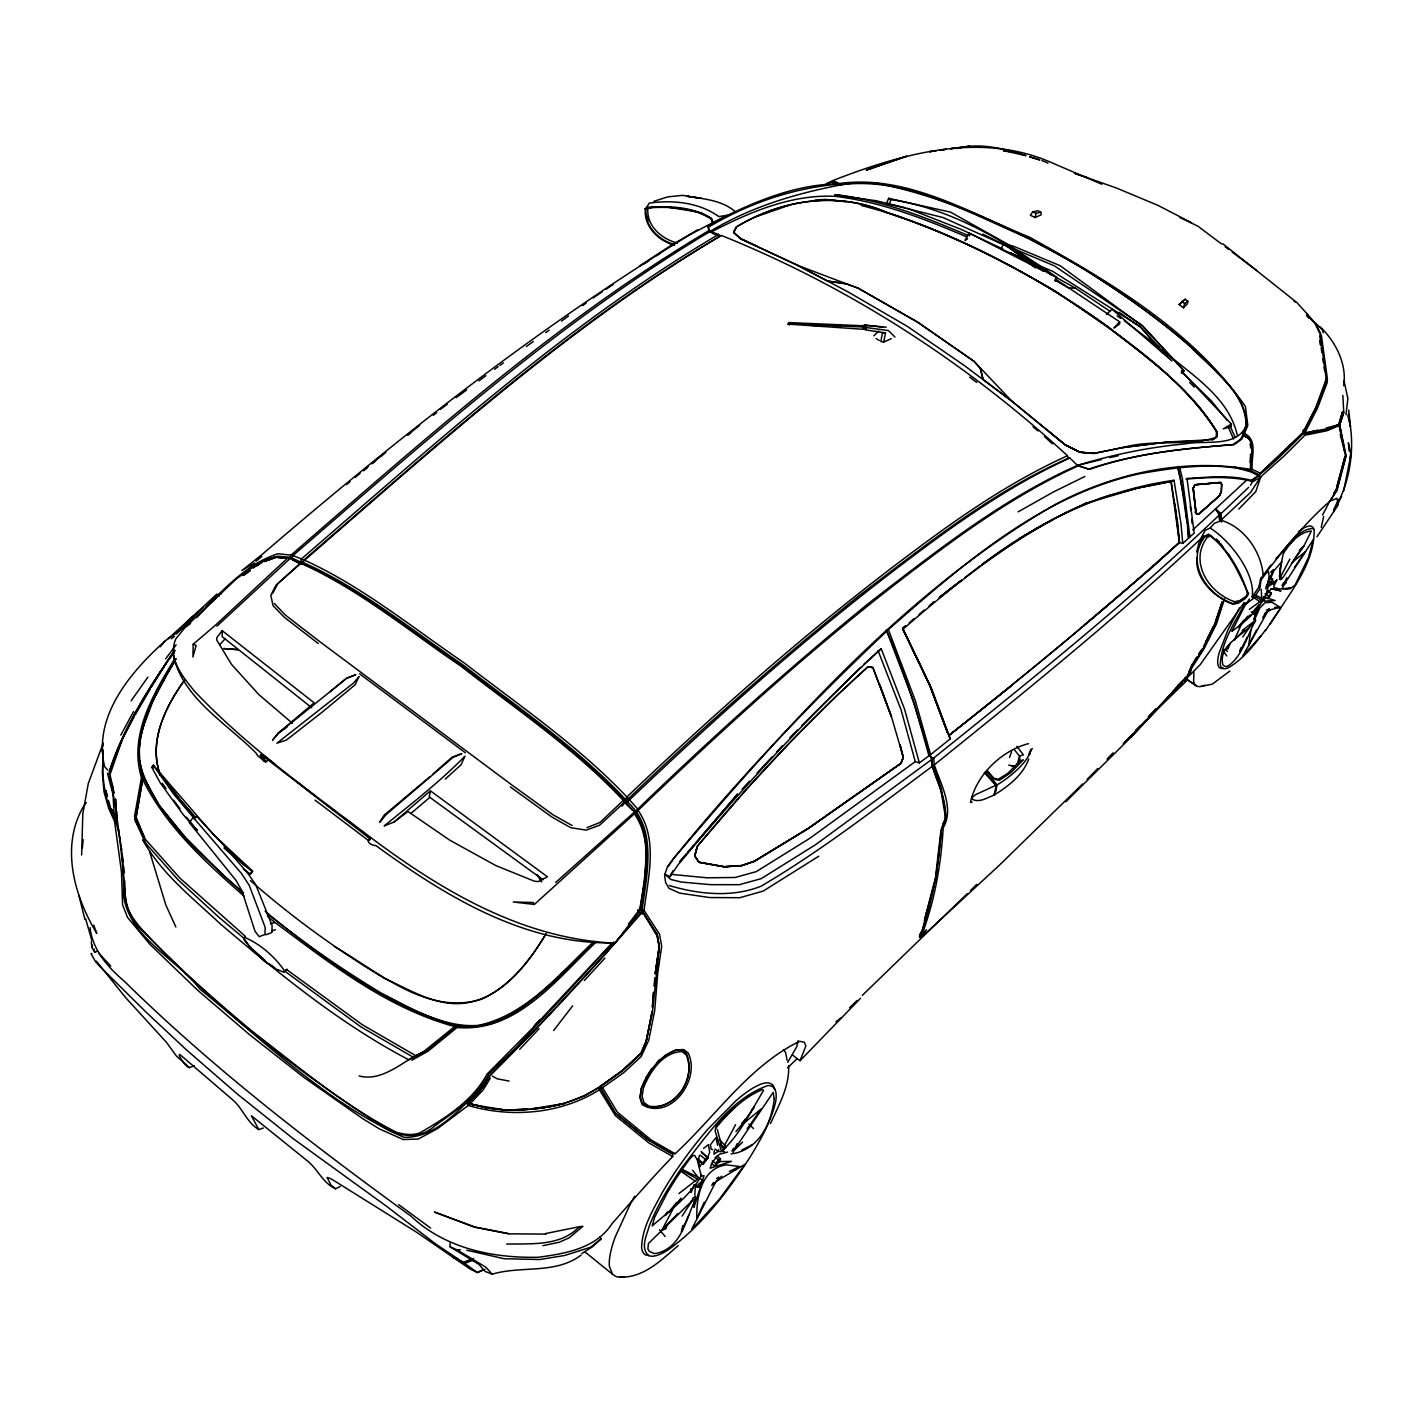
<?xml version="1.0" encoding="UTF-8"?>
<svg xmlns="http://www.w3.org/2000/svg" width="1423" height="1423" viewBox="0 0 1423 1423"><rect width="100%" height="100%" fill="white"/><g stroke="black" fill="none" stroke-linecap="round" stroke-linejoin="round"><path stroke-width="1.5" d="M90.04 927.618C92.566 950.137 107.917 967.302 124.566 981.479C212.792 1068.086 311.014 1143.576 410.909 1216.078C445.239 1248.433 492.233 1258.163 538.214 1257.274C565.393 1253.592 596.059 1248.594 612.086 1223.567C632.097 1201.012 651.734 1178.137 672.741 1156.525L672.759 1154.195L647.714 1139.521L615.216 1113.302L599.848 1086.621L622.153 1070.701L641.15 1053.127L646.327 1040.426L652.161 1011.273L646.433 1040.498M103.043 754.83C101.869 776.496 104.092 798.694 114.338 818.154L116.437 819.292L116.117 811.252M1119.652 321.829L1119.616 324.053L1113.96 328.002L1119.652 321.829L1055.439 279.033L1056.969 277.432C1006.541 242.372 952.787 208.843 890.958 199.611L888.61 198.313L886.565 203.471L943.182 217.577L1006.79 246.197L1043.45 271.082L969.081 232.963L964.972 240.523L967.515 238.851M193.19 644.228L192.923 656.981L196.125 645.455L193.19 644.228L215.798 624.91L287.41 558.296L290.167 558.439L216.919 626.12M81.627 854.992L82.801 813.796L88.297 783.504L103.239 743.091M885.515 332.893L882.42 332.786L880.855 341.556L883.719 342.054L885.515 332.893L865.718 329.905L864.241 325.102L886.244 327.183M1325.258 381.933L1315.741 407.512L1302.579 433.09L1258.928 474.642L1250.319 470.568L1250.924 454.222M1221.308 491.522L1221.717 484.282L1220.347 482.522L1195.053 484.745L1193.363 488.196L1196.014 513.401L1198.415 514.326L1219.28 495.844L1221.414 491.54L1219.28 495.844L1198.575 514.379L1196.067 513.525L1193.008 488.178L1194.822 484.781L1220.472 482.433L1221.663 484.282L1221.325 491.469L1219.369 495.862L1198.415 514.326L1196.103 513.401L1193.168 488.196L1194.946 484.763L1220.472 482.504L1221.61 484.229M1338.687 499.544L1338.136 505.04L1316.951 536.809M668.259 866.518L673.648 858.496C739.017 777.616 811.306 702.66 886.742 631.154L888.361 629.589C962.322 564.931 1040.764 495.329 1139.485 473.77C1175.558 467.402 1213.694 461.87 1249.732 470.782L1250.924 469.483C1249.75 458.651 1257.22 439.565 1242.902 434.727L1240.536 439.387L1232.958 444.599C1184.238 448.512 1135.163 453.243 1088.595 469.181L1077.442 465.41L1069.829 457.993L1068.264 458.366C991.422 492.251 925.537 545.169 859.154 595.614C779.11 659.934 702.126 727.953 628.041 799.05L626.565 801.113C657.96 827.83 646.878 874.131 642.093 909.866L642.822 911.645L640.403 913.104C593.017 969.045 543.177 1022.995 491.042 1074.525M1250.319 470.568L1252.133 469.359C1250.995 457.957 1258.306 439.76 1244.449 433.57L1243.026 434.282L1249.483 439.582M1250.123 462.528L1250.515 454.275M1055.439 279.033L1055.35 281.025L1056.969 277.432M1238.846 509.06L1255.78 491.593L1260.778 476.776L1258.768 475.442L1251.938 480.6C1230.859 474.624 1208.518 477.185 1186.995 478.484L1186.071 479.124C1207.522 477.363 1229.454 476.047 1250.604 480.938C1270.099 467.971 1286.09 450.451 1302.756 434.175C1311.544 416.512 1322.429 398.778 1325.88 379.212M1280.433 567.546L1280.344 577.276L1289.861 559.079M1196.921 557.514C1194.484 578.805 1214.744 597.482 1232.994 604.33L1238.615 603.014L1245.392 598.478L1247.971 594.85C1241.745 572.402 1227.693 548.193 1208.714 534.176L1204.107 536.382L1200.727 542.323M694.371 1201.208L693.962 1207.327L704.065 1175.629L701.059 1176.234M694.78 1195.107L695.473 1184.932M1334.027 511.551L1333.564 510.661C1350.712 482.61 1355.781 446.182 1348.15 414.306M652.481 1007.057L653.548 992.347M652.374 1007.075L653.495 992.471M672.741 1156.525L648.906 1142.954L615.465 1115.739L599.403 1089.769L599.652 1086.727L622.064 1070.736L640.99 1053.233L644.939 1044.18M940.905 830.641L935.623 876.301M1231.411 424.125L1231.197 426.651L1223.246 428.857L1231.411 424.125L1181.25 371.065L1183.438 370.016L1184.025 370.958L1181.25 373.182M923.687 923.58L923.26 928.472L919.774 934.769M287.41 558.296L274.23 557.087L259.875 562.174L236.752 578.521L185.31 627.169L175.847 638.802C167.309 658.689 182.927 676.974 194.649 691.365C247.531 747.146 310.534 791.846 371.545 838.129C442.891 891.492 523.717 939.127 615.038 943.147L640.243 910.293C643.498 878.596 654.135 842.185 634.409 813.796L634.587 811.946L623.274 800.438C575.159 748.872 516.087 709.277 460.767 666.017C408.383 630.638 358.934 589.3 300.893 563.312L290.203 558.385L276.24 557.229L264.287 561.462M654.011 986.05L654.811 977.708M722.759 1149.944L722.617 1151.314L724.414 1151.581M1193.897 672.154L1193.63 680.941A112.275 22.91 -56.9 0 0 1204.979 685.157M82.303 848.393L83.192 839.606M1307.577 316.671L1307.061 314.305M1303.219 429.924L1302.81 434.14L1326.183 429.959L1339.719 424.819L1346.14 455.858L1337.104 490.17L1329.758 501.358C1303.29 524.393 1281.572 552.426 1260.173 580.086M1343.668 385.775C1347.19 364.324 1335.574 341.538 1320.277 326.952M1346.016 414.769L1347.866 398.582L1343.952 380.368M1245.997 437.252L1242.902 434.727L1246.21 425.548C1245.143 389.831 1210.635 368.788 1188.863 344.775C1139.698 303.312 1085.945 267.649 1028.704 238.299C969.081 213.414 906.238 175.723 839.161 184.954L839.321 183.549L833.86 180.899L824.753 184.741M718.704 1149.535L718.473 1151.634L715.129 1149.037M109.18 773.916L109.518 771.07C123.676 727.278 148.775 687.985 174.94 650.507M1030.892 749.316C1028.669 762.194 1009.672 777.278 997.185 784.891L994.535 794.817L996.1 785.176L984.414 772.582M97.564 951.044L94.79 952.414L91.819 947.291L92.121 945.032M103.292 750.046L102.349 772.796L103.986 791.757L108.682 808.3L114.552 821.338L121.506 872.157L122.591 904.939L127.519 917.39L150.02 944.445L197.779 990.337L249.327 1034.485L304.006 1077.496L362.314 1118.407L379.301 1128.848L403.243 1139.521L418.291 1139.023L437.644 1128.564L468.256 1105.475C511.337 1118.122 561.036 1114.067 599.403 1089.769M1187.814 301.231L1187.458 303.739L1183.402 307.777L1179.116 304.469L1185.252 299.221L1187.814 301.231L1184.683 303.615L1183.402 307.777M536.702 1028.011L602.552 957.27L642.698 911.769L657.141 934.537L659.258 946.615L655.256 973.67L659.258 946.615L657.284 934.36M655.22 973.457L659.24 946.526M1250.888 630.3L1248.647 645.437L1256.473 630.069M109.82 775.126L122.84 738.021L134.189 716.765M599.848 1086.621L602.552 1087.634L623.736 1072.657L641.222 1056.524L648.763 1040.142L654.651 1010.97L657.764 973.154L661.695 946.384L659.543 934.271L644.05 910.4C648.07 877.724 658.387 839.659 638.091 810.381C728.807 723.311 822.227 638.66 922.887 563.152C971.784 526.261 1022.354 491.024 1078.385 465.783L1089.591 469.359C1136.123 453.083 1185.323 448.334 1234.115 444.634L1241.674 439.173L1243.969 434.958M996.1 785.176L975.644 794.657L972.105 797.467L972.389 799.299C979.451 803.052 987.046 797.645 993.628 795.35L993.805 794.247M484.976 1269.263L477.345 1272.571L469.661 1268.747L417.455 1232.78L331.203 1178.867L327.13 1177.426L330.936 1185.003L335.579 1188.774L340.204 1186.444M144.185 724.912C136.519 742.45 139.49 761.59 142.62 779.306L135.914 818.118L136.199 821.587L143.705 837.489L179.938 878.116L245.396 936.37L243.92 938.255L244.471 940.656L253.543 950.493M147.103 846.418L134.865 819.95L134.545 816.357L141.464 777.527L143.136 776.887L136.128 817.069L144.595 838.183L142.923 840.157C161.35 873.58 192.799 898.038 220.227 923.829C279.37 973.937 339.848 1023.653 408.81 1059.797L427.469 1050.014L457.459 1025.752C509.505 1032.618 546.432 986.335 581.367 955.402M698.142 1162.075L699.244 1155.778M1323.657 516.513L1321.255 527.417M1349.965 459.629L1350.676 453.261L1348.364 442.766L1349.164 451.198M445.292 779.057L461.088 764.72L464.859 756.271C440.223 781.476 411.621 803.675 384.139 825.927L393.993 822.103L408.027 811.537L449.739 840.157L495.827 865.575L534.408 881.211L538.303 881.566L547.446 876.781L430.44 790.85L429.266 796.933L543.035 879.823M1267.057 587.005L1268.889 577.596M1343.632 491.131L1350.765 455.378M1035.215 217.523L1036.051 213.397L1040.8 212.116L1041.12 214.802L1035.215 217.523L1030.359 215.282L1032.671 211.849L1037.812 210.782L1040.8 212.116M695.509 1198.824L695.438 1196.316L692.467 1198.451M1221.557 522.081L1221.859 520.533C1244.52 527.648 1261.027 551.608 1263.126 574.732M690.849 1192.492L691.098 1188.525M1279.668 571.37L1281.767 561.623L1273.727 570.997L1270.828 578.076L1272.162 578.965M1030.679 750.366L1029.665 754.813M300.893 561.409L301.445 558.919C434.673 443.887 566.354 324.177 718.597 234.404L719.682 236.378C567.564 325.814 436.274 445.595 303.33 560.466L302.53 562.868L290.31 557.3L277.556 556.215L263.646 560.769M1246.655 480.138L1215.509 508.883L1219.351 514.93C1128.901 601.342 1031.23 679.785 933.719 757.997L931.994 757.943L928.685 754.741L930.589 754.635L915.345 700.721L888.361 629.589L886.404 630.247C904.992 672.012 917.871 716.516 931.603 759.562L815.592 844.675L761.18 878.667L739.284 884.697L710.557 884.661L681.35 882.047L670.802 879.467L665.003 874.273L669.948 876.71L673.008 870.663M682.827 1225.399L681.439 1231.518L688.963 1214.744M1243.026 434.282L1246.281 425.602C1247.188 401.25 1227.64 383.979 1212.396 367.632C1174.509 329.211 1129.88 298.35 1084.646 269.338C1020.238 232.074 952.058 198.455 878.649 183.603C819.079 179.885 759.651 196.623 708.423 227.2L710.237 232.465C748.729 212.578 790.565 194.24 834.839 196.321L835.212 194.649C881.388 199.771 925.252 217.203 967.64 235.311M798.125 1040.711L796.72 1046.794L787.684 1062.376M935.302 878.471L924.345 920.379M1224.545 598.834L1216.523 623.719L1203.947 648.941L1191.496 668.365L1190.09 673.719L1172.588 691.72M411.816 1060.242L428.163 1051.152L457.032 1027.477L457.459 1025.752C385.295 1006.292 324.942 958.586 266.884 913.513M700.685 1176.252L701.165 1174.42M1196.601 551.982L1199.269 541.789L1205.05 530.334L1210.19 528.093L1214.21 523.344L1221.859 520.533M174.175 650.151L173.108 654.135C181.913 697.893 226.364 723.062 255.695 752.714L258.008 756.058L265.976 762.123L263.717 761.127L260.32 755.204L261.885 754.795L265.176 760.7L267.399 761.092M1336.659 487.715L1345.162 455.876L1336.055 489.939L1333.938 493.354M1187.92 675.125L1186.302 681.101L1149.82 716.516M1240.749 647.91L1239.593 652.196L1247.544 636.686M697.306 846.24L694.637 855.81L698.995 862.302L724.218 866.749L741.632 865.718L754.528 861.128L808.175 828.648L901.044 763.422L903.249 757.41L899.959 744.531L903.231 757.41L900.83 763.226L808.193 828.453L754.581 861.289L741.614 865.54L724.254 866.767L698.995 862.302L694.744 855.917L697.43 846.205C750.188 782.65 806.823 722.261 867.977 666.711L872.939 667.636L891.367 716.338L903.338 757.392L900.955 763.351L808.086 828.488L754.528 861.128L741.685 865.611L724.218 866.749L698.906 862.142L694.691 855.863L697.537 846.062L745.421 790.37M1017.214 764.436L1019.526 756.111L1014.332 749.672M1325.667 383.125L1315.99 408.472L1302.81 434.14L1326.183 429.924L1338.794 424.605L1342.405 412.119M1338.794 424.605L1342.405 412.154M714.31 1150.389L713.99 1154.124L718.366 1151.136M667.085 1224.918L665.928 1228.76L662.976 1229.917M290.31 557.3L290.986 555.13C424.285 439.725 556.802 320.833 709.045 230.526L707.605 226.239L722.457 218.021M1032.298 748.498L1028.954 753.745M1028.776 758.886C1023.155 774.948 1008.48 786.065 994.535 794.817M717.139 1161.613L731.529 1161.399L710.13 1168.23L711.891 1163.053L717.174 1156.152L720.483 1158.802L719.611 1161.506L714.773 1166.131L711.464 1163.534M1189.877 670.286L1187.849 675.142M678.896 1193.595L697.466 1179.151L698.07 1177.283L692.539 1170.204M101.264 750.846L103.274 744.638M1341.213 434.389L1339.719 424.819L1343.757 412.439L1342.867 395.381M1339.719 424.819L1343.757 412.439M1214.815 623.772L1222.001 601.947M714.773 1166.131L718.49 1159.763L720.483 1158.802M1222.535 602.783L1215.224 624.804L1202.524 649.955L1192.723 664.559L1188.418 675.445L1149.41 716.818M1215.918 620.89L1222.25 602.054M1269.85 581.722L1273.158 583.821L1273.923 581.545L1270.614 579.446M1230.059 643.214L1227.996 648.959L1222.642 649.849L1226.679 655.914M889.108 204.681L890.958 199.611M1254.766 621.798L1255.495 618.969L1253.965 619.805M144.719 723.009L152.741 701.45L165.513 676.619M691.436 1191.763L693.517 1186.177M1253.841 618.934L1259.284 604.313L1252.489 612.281M1009.512 757.374L1011.628 751.771M1188.65 672.492L1192.296 663.99M1254.286 620.232L1259.764 608.101L1265.118 602.676L1271.984 602.267L1279.473 606.945L1274.599 607.443M1244.449 433.57L1247.811 425.477L1245.41 406.444C1192.403 330.278 1109.193 281.416 1029.558 237.196C969.508 212.899 906.576 174.104 839.321 183.549M1249.269 609.435L1261.81 600.293L1261.294 589.531M644.815 1079.968L641.382 1087.937L640.225 1096.404L642.075 1102.967L647.305 1106.738C675.196 1111.345 696.879 1078.474 686.437 1053.411L682.257 1049.996L675.872 1049.676L664.559 1055.919M1267.662 590.687L1271.415 593.089L1270.259 595.739L1268.124 598.514L1263.891 596.522M697.003 1187.422L698.408 1184.238L702.891 1180.61L698.551 1187.191L693.695 1184.825M704.207 1202.204L696.896 1218.711C696.025 1198.13 701.326 1168.319 726.299 1164.868L739.515 1166.486L729.323 1171.449M1267.181 598.621L1271.415 593.089M1187.44 675.463L1187.92 674.395M291.697 558.225L292.925 555.575C426.153 440.525 558.51 322.132 710.13 231.433C753.532 205.09 802.554 191.536 852.11 182.856M1185.27 677.722L1183.474 681.581L1200.194 664.666L1244.164 602.516M1190.482 668.436L1197.063 657.052M628.486 924.078L640.741 908.016L644.904 880.019L646.416 846.454L643.214 827.884L634.658 811.893L555.699 882.42M707.106 1158.482L709.686 1152.345L708.494 1144.59L703.567 1148.397M993.628 795.35L995.833 790.583L996.171 785.3L984.467 772.671M770.466 1123.601C778.701 1105.297 789.676 1086.443 788.609 1065.738M1246.21 425.548C1236.872 448.245 1203.983 439.867 1184.914 443.923C1148.432 447.231 1112.466 454.755 1077.442 465.41C1000.831 499.562 934.982 552.391 868.902 603.085C788.769 668.205 711.962 737.31 637.771 809.082L635.583 811.27M792.504 1054.994L800.046 1060.722L805.863 1045.994L804.351 1042.294L799.637 1041.298C749.014 1065.863 715.698 1116.29 675.125 1153.751L669.521 1152.399L649.066 1140.481L615.483 1113.017L599.652 1086.727C579.143 1100.495 554.863 1107.592 530.317 1109.051L563.988 1103.536L584.23 1096.048L600.435 1086.727L623.185 1070.381L641.293 1053.696L645.953 1042.045L652.303 1013.229L659.329 947.789L657.035 935.854L642.627 911.858L640.528 912.979L643.036 914.189M1203.52 646.647L1215.206 622.972M639.372 910.88C645.295 879.04 654.082 840.975 634.587 811.946M717.334 1129.542L722.208 1147.916L723.311 1147.667L735.566 1124.668M1255.086 614.611L1258.074 608.742L1255.086 614.611L1251.795 612.495M1205.957 641.239L1213.837 625.711M545.952 933.862C527.559 964.243 502.355 997.914 464.627 1003.179C435.527 1006.63 410.18 989.785 384.744 978.562C337.162 949.959 292.16 917.248 250.412 880.659M629.98 1204.783L615.27 1236.818A140.521 34.188 -53.2 0 0 609.435 1266.523L612.619 1274.332L615.625 1276.36A141.339 34.383 -53.2 0 0 624.323 1276.573M1317.645 430.244L1302.756 434.175L1304.909 432.699L1317.538 408.045L1327.179 382.68L1327.392 378.767L1321.416 335.543L1316.311 324.515L1309.071 316.724M736.438 226.933L733.645 232.358L740.494 238.673L797.342 265.194L827.688 281.096L846.4 283.835L858.14 288.175L917.639 322.096L974.061 361.335L1011.735 401.055L1065.276 444.848L1080.039 452.336L1093.878 453.439L1123.014 447.569L1166.878 442.019L1212.734 439.689L1216.612 437.163L1216.736 431.685C1190.446 388.443 1148.023 358.08 1108.837 327.379C1040.942 278.783 966.484 238.797 887.152 212.454C836.991 191.109 782.597 199.202 736.438 226.933L733.557 232.376L740.511 238.779L797.414 265.247L847.983 291.857L907.002 326.169L964.047 365.32L1011.789 401.144L1065.187 444.972L1080.021 452.229L1093.878 453.439L1122.854 447.48L1166.86 442.162L1202.577 440.97M1329.722 501.323L1322.536 515.055M1265.954 587.325L1273.496 569.538L1270.703 572.082M546.005 933.879C530.388 960.08 510.11 985.943 481.846 999.106C427.238 1016.271 378.358 971.784 334.405 946.562M1252.151 597.02L1258.537 587.628L1261.276 577.525L1259.853 588.944L1253.699 598.265L1252.151 597.02C1255.94 573.487 1229.436 539.94 1210.19 528.093M611.979 942.862C523.344 944 445.025 895.867 375.85 845.564C372.755 845.956 364.27 841.651 370.478 838.681L360.944 830.57M1286.837 577.774L1282.906 585.814L1286.321 582.665M120.795 735.122L133.566 711.571M272.469 593.587L277.876 583.643L300.893 563.312M626.565 801.113L625.515 799.477L626.885 796.969C717.281 710.824 811.039 627.952 911.165 553.191C960.365 516.318 1011.237 481.116 1067.481 455.769L1068.264 458.366M711.767 1185.537L713.368 1182.62M737.061 1143.754L734.339 1150.175L742.61 1142.1M1239.451 607.959L1228.049 629.678L1219.084 652.997A84.277 16.934 -56.9 0 0 1217.803 664.025L1218.462 666.249A83.299 16.738 -56.9 0 0 1223.424 668.294M1250.479 485.172L1252.151 482.201L1260.778 476.776L1284.115 456L1304.891 435.242L1327.179 430.689L1339.399 425.495L1338.883 424.641L1326.129 428.003M1341.587 496.502L1333.564 510.661L1337.549 501.074L1337.015 498.37L1330.238 500.949M1260.778 476.776L1250.55 492.447L1221.468 519.733L1219.831 519.715L1219.618 513.65L1215.509 508.883L1192.741 529.925M922.193 933.826C934.715 900.723 941.154 863.69 943.2 827.884C954.655 808.389 940.603 783.877 934.288 764.845L933.719 757.997M1264.247 614.843L1265.687 612.352M135.221 714.844L150.109 689.301M943.004 823.348L945.103 819.737M788.022 324.106L788.911 322.576L864.526 325.831L866.696 327.201L865.362 329.424L788.022 324.106L792.433 324.337M789.409 325.013L790.299 323.483L866.696 327.201M1244.983 603.37C1234.737 622.509 1221.361 642.075 1220.24 664.363A84.206 16.863 -56.9 0 0 1228.316 667.743C1243.862 658.813 1254.997 643.908 1265.634 629.838M1246.05 603.37L1231.856 631.261C1251.404 617.44 1272.358 598.852 1268.676 572.082L1267.982 571.423L1265.865 573.398L1261.187 579.89M315.017 800.082L368.166 840.299L368.699 839.357M667.298 1212.022L665.128 1215.669L680.906 1199.429M490.33 1078.154L483.091 1090.018L470.088 1103.75L468.807 1102.131L486.524 1083.33M1333.974 493.301L1336.09 489.832M175.616 658.92L151.923 701.913L144.025 723.489L139.614 740.689L138.903 757.641L142.869 776.14L158.842 804.742L184.954 836.884L225.243 877.173L243.529 892.808M536.756 1028.064L490.971 1074.472L480.067 1090.534L468.807 1102.131L470.266 1103.892L486.026 1107.681C512.049 1112.359 538.943 1109.727 564.504 1103.554M166.491 674.698L175.314 660.485M701.112 1151.349L708.174 1157.984L703.051 1164.21L698.017 1160.261M731.867 1151.047L733.645 1148.183M1222.944 243.831L1296.833 302.53L1307.488 314.234L1306.705 315.497L1309.124 318.361M151.176 687.469L166.669 662.549M703.051 1164.21L705.079 1159.034L707.836 1156.597M302.53 562.868L304.575 560.217C437.537 444.937 569.342 325.529 721.336 235.435C848.926 286.752 966.377 362.723 1067.481 455.769M1329.758 501.358L1336.624 490.419L1345.82 456.071L1339.399 425.495M1265.812 589.086L1268.16 584.141L1266.506 585.547M176.185 658.796C157.277 688.803 138.707 722.101 138.903 758.548C151.087 815.379 203.187 855.597 243.546 893.608M489.281 1076.428L480.174 1090.676L468.879 1102.167L470.319 1103.839L485.919 1107.663M1282.016 585.404L1283.564 582.95M174.531 659.151C153.328 693.89 128.55 735.46 141.464 777.527M645.668 1077.976L651.823 1068.371M1277 579.784L1273.674 586.472L1274.243 587.592L1280.006 589.033L1290.732 588.375L1285.734 589.033M1272.731 578.787L1269.476 585.902L1273.959 582.274M624.323 802.359L621.904 806.058L625.195 802.127L632.524 810.078L624.323 802.359L599.545 825.233L586.169 830.125L570.659 827.67L551.733 816.909L510.341 786.937M1193.381 662.318L1196.618 657.337M1198.771 653.993L1200.941 650.667M1244.467 602.765L1246.21 603.832L1249.341 599.012M248.402 944.908L243.991 938.308L244.631 937.348C260.569 944.196 274.941 956.843 284.742 971.144L360.535 1026.623L413.684 1057.467M1199.251 653.673L1202.56 648.621M713.581 1184.007L721.728 1176.198M183.727 681.404C164.677 708.067 148.099 742.468 160.443 775.464C147.992 741.721 165.317 706.751 184.848 679.643M669.948 876.71L678.131 864.704C741.632 788.911 808.477 715.769 881.193 648.675L904.566 709.223L919.365 762.87L928.988 755.826L913.815 701.984L886.404 630.247M196.908 830.409L183.211 814.65L160.265 782.881L151.799 767.299L153.31 765.165L213.521 834.696L252.618 871.054L250.395 874.078L243.315 869.044M250.395 874.078L252.618 871.054M1262.61 617.849L1265.1 614.238M1292.653 562.121L1303.913 545.987L1311.33 531.01C1299.181 532.077 1288.58 544.031 1283.101 554.241C1272.411 606.376 1287.637 565.02 1303.913 545.987L1299.324 550.327M740.102 1127.336L754.332 1107.076L751.326 1109.922M1276.573 580.05L1273.158 583.821M1294.379 567.457L1305.567 551.537L1291.461 563.01M131.112 700.863L147.885 677.117M682.133 1216.007L692.627 1200.034L691.133 1200.994M747.164 1128.866L761.358 1108.819L741.347 1125.273L735.976 1131.587M1270.152 624.252C1287.673 595.294 1315.137 564.646 1314.087 529.445L1312.682 528.395C1296.371 530.05 1286.694 547.873 1275.951 558.599M1261.934 577.258L1270.864 565.038M1238.739 627.063L1243.649 620.268M1248.7 593.071L1246.495 596.13L1239.984 600.47L1234.737 601.716C1209.425 593.569 1188.543 562.227 1207.131 537.538L1211.08 535.653M174.673 650.418C148.045 688.572 123.321 728.95 109.34 773.596C117.7 814.081 122.093 856.184 125.437 897.771C126.22 909.955 133.958 920.005 141.482 929.006C175.527 965.488 213.041 998.519 251.266 1030.519C298.065 1066.414 343.619 1105.511 396.501 1132.281C404.257 1134.451 412.439 1135.767 420.141 1132.726C445.666 1117.855 472.667 1100.904 487.004 1074.152L533.714 1027.015L612.103 942.951M1242.724 636.97L1253.272 621.922L1242.226 630.496M173.659 652.25C148.348 689.444 123.41 727.918 109.518 771.07L111.456 782.454M1247.544 616.212L1241.265 624.661L1234.221 640.243L1244.502 629.5M1265.314 630.763L1281.251 607.212L1269.618 609.933L1267.502 611.712L1242.813 655.896L1260.974 635.814M169.319 659.009L174.62 651.93M165.691 658.76L176.132 644.832M86.234 802.608L82.534 808.104C60.549 848.126 74.672 896.846 96.817 933.47L93.722 925.181M284.031 972.105L286.521 969.472L362.1 1024.578L415.729 1055.67L423.609 1051.633L454.684 1026.552L457.459 1025.752M329.709 691.987L346.02 678.54L355.732 674.733L346.999 678.059L279.175 732.56L272.558 740.173L278.09 733.236L314.163 702.82L222.166 630.656L216.776 637.682L216.812 640.19L231.54 664.416L258.701 694.46L292.498 723.364M553.6 1030.572L572.597 1005.901M669.041 1212.147L676.601 1202.382M1185.252 299.221L1179.116 304.469M681.137 1198.202L673.648 1207.682L661.997 1229.988L677.739 1213.57M638.055 911.343L640.795 908.016L638.002 911.325M704.421 1161.808L699.227 1166.486M1279.953 579.428L1281.661 577.382M679.518 861.982L737.63 794.016L696.576 842.042M723.631 1149.517L725.979 1146.742M160.194 646.825L165.53 640.581L190.7 621.833M213.201 600.933L216.011 597.642L210.426 603.174M679.589 861.911L685.263 855.294M688.092 851.986L693.748 845.351M741.632 1123.512L745.883 1118.62M1077.442 465.41L1101.402 459.558M657.052 1062.483L659.667 1059.53M613.509 942.239L515.909 1047.719L489.067 1073.742C477.256 1096.884 454.844 1111.416 434.371 1126.233C418.789 1140.197 396.003 1136.977 380.315 1124.953C293.636 1069.331 212.561 1004.051 141.411 929.504C127.465 917.106 124.014 898.678 124.833 880.962M735.282 1106.703L715.787 1126.127M1282.497 552.551L1294.254 539.335M1229.561 644.708L1225.399 649.297L1227.409 651.538M219.64 644.832L225.208 638.678M1180.361 683.236L1186.675 676.387M584.319 980.554L604.9 958.141M742.095 789.196L749.565 781.138M757.018 773.08L771.942 756.983M776.424 752.162L782.401 745.723M745.367 790.334L790.565 741.792L836.546 695.705L868.083 666.676L872.886 667.583L891.296 716.338L879.894 684.854M1181.962 682.293L1130.253 737.95L1065.898 801.7M926.48 929.735L919.311 936.281M519.697 1049.32L539.104 1028.687M486.399 1083.383C463.258 1104.408 438.373 1138.187 403.954 1137.315C326.952 1102.914 264.607 1041.636 199.754 988.914C176.256 958.711 130.044 938.006 123.748 896.579C123.588 867.087 122.912 835.71 110.941 808.3M206.513 606.162L218.021 594.956L219.053 596.362M196.765 617.582L219.106 594.085M636.526 812.035L638.091 810.381M860.47 998.306L800.046 1060.722M594.458 941.83C565.198 971.66 535.493 1002.966 497.41 1021.465C456.89 1037.189 416.228 1011.682 381.133 993.788M1132.512 734.321L1123.298 743.873L1135.323 731.386M1135.59 731.137L1146.351 720.002M1139.841 726.691L1181.944 682.987L1130.858 737.327M1148.325 716.534L1155.974 708.636M593.96 941.368C559.648 973.741 526.51 1015.115 478.27 1025.414C442.927 1027.904 411.265 1008.267 380.902 992.934C340.542 968.334 301.356 941.67 265.158 911.271M596.557 941.635C557.407 978.33 516.869 1033.009 457.032 1027.477M1240.02 625.337L1250.23 614.825M986.37 770.483L994.339 779.359L999.373 780.266L1010.65 772.796L1023.35 759.829L1020.042 760.86L1008.213 772.991L998.252 779.27L993.716 778.132L987.295 770.786M1082.547 784.02L999.142 865.433L923.616 935.267L919.56 937.526C932.35 903.623 938.7 866.056 941.421 829.573C953.268 807.375 935.373 782.597 931.407 760.682M1087.136 779.342L1097.862 768.42M1107.041 759.046L1113.16 752.82M873.935 335.81L878.614 331.079M623.274 800.438L599.919 822.53L587.005 827.617M627.721 801.683L629.464 799.922C719.949 713.706 813.511 630.407 913.744 555.61C962.837 518.666 1013.71 483.553 1069.829 457.993M789.854 737.665L797.414 729.999M801.967 725.41L860.613 667.351M1182.531 681.012L1177.533 685.655M176.31 633.964L203.72 607.265M205.517 607.443C226.737 586.276 248.669 563.099 277.876 553.76L290.986 555.13M1248.754 487.253L1221.076 513.596L1219.618 513.65M1172.534 691.916L1176.91 687.629M787.559 1067.855L797.022 1058.694M849.584 1007.733L857.18 1000.405M862.32 995.389L967.284 893.626M970.468 890.531L976.818 884.377M1135.536 730.373L1140.285 725.766M863.779 664.31L881.193 648.675M415.658 1055.599C398.565 1065.293 380.03 1081.516 359.094 1075.966M922.815 935.124L925.893 932.19M534.372 904.441L533.251 902.52L513.258 901.986L534.372 904.441L634.409 813.796M1203.68 536.08C1117.855 616.835 1026.054 690.991 934.288 764.845M1266.399 612.299L1269.298 610.734M186.644 622.047L216.936 594.031M370.478 838.681L368.166 840.299M1137.635 488.089L1171.129 481.401L1177.906 524.571L1179.436 542.412C1105.031 609.684 1027.317 673.417 948.643 735.655L950.351 738.804L930.589 754.635M1179.436 542.412L1182.744 543.444L1181.019 524.038L1174.028 480.298L1170.987 481.525L1179.436 542.412C1104.942 609.631 1027.335 673.453 948.607 735.655M600.079 1236.854L601.04 1238.935L592.342 1246.85L581.829 1253.538M193.066 616.123L168.092 638.785L184.937 626.547M546.894 1017.196L550.15 1014.243M1106.436 314.465L1112.092 309.289L1171.983 361.015L1140.303 326.739L1052.433 271.188L1034.201 263.504M165.53 640.581C130.809 671.674 92.442 716.392 104.662 766.659L107.686 770.092M1229.899 670.998L1212.254 684.178L1201.457 686.348M1182.744 543.444L1194.199 533.056L1186.995 478.484M429.675 776.958L384.228 815.077L379.728 822.245L385.882 814.81L453.012 757.374L461.817 753.621L452.105 757.161L432.877 774.13M369.873 839.855L369.571 837.062M678.237 1245.605C661.375 1259.924 643.481 1278.334 619.539 1277.107M393.993 822.103L430.44 790.85M905.9 625.693L902.591 628.504L929.824 685.477L947.931 733.681L929.824 685.477L902.573 628.521L905.9 625.693L902.591 628.45L929.877 685.495L948.003 733.699M909.208 622.865L914.135 618.578M924.043 610.129L919.151 614.434M933.933 601.662L929.094 605.967M1083.899 625.231L1153.359 566.407L1179.347 542.412L1174.918 504.027M411.318 813.067L429.888 797.342M346.678 484.531L350.04 481.757M355.056 477.577L360.072 473.414M363.416 470.639L368.45 466.459M371.794 463.685L381.844 455.342M193.172 817.389L189.419 822.725L236.04 880.428L241.999 890.994L255.002 931.211L259.235 936.708L264.927 934.449L265.176 927.369L249.15 885.177L241.234 873.188L193.172 817.389L197.263 817.015L222.682 844.124L247.904 873.455L255.784 884.839L272.078 925.501L271.9 932.492L265.692 934.84M363.808 470.604L367.187 467.811M372.239 463.613L375.619 460.821M380.67 456.623L385.74 452.443M256.051 561.196L261.796 556.464M601.04 1238.935L590.545 1247.277L564.522 1255.495L539.726 1259.533L504.204 1258.732L466.78 1250.212M948.679 735.691L1011.54 685.779M407.547 434.904L419.678 425.459M407.814 435.171L411.211 432.521M433.303 415.32L436.701 412.67M961.325 580.406L939.109 597.642L961.343 580.424M980.127 565.838L964.741 577.738M542.892 1245.676L559.026 1242.297L569.058 1237.903L582.914 1226.288L579.286 1226.751C560.537 1246.441 531.366 1243.524 506.677 1244.111M287.179 969.259L283.426 972.051L278.214 969.899M940.728 596.29L961.308 580.388M835.941 1021.75L841.153 1017.765M716.641 1178.618L718.704 1177.052M299.879 563.668L302.192 563.419C360.197 589.264 409.611 630.567 461.941 665.911C517.243 709.116 576.315 748.747 624.377 800.349L625.195 802.127M717.174 1156.152L719.807 1154.16L727.58 1152.079M919.365 762.87L915.274 761.625L810.096 838.129L756.218 871.641L735.157 877.475L706.964 877.795L670.5 874.291M1246.21 603.832L1253.699 598.265M440.49 409.273L447.48 404.114M456.196 397.657L466.673 389.92M478.911 380.884L485.883 375.725M494.617 369.286L498.121 366.707M561.498 321.136L568.542 315.977M582.63 305.643L586.134 303.063M171.276 638.749L174.567 636.348M1176.412 687.7L1180.147 684.997M499.935 365.409L503.44 362.901M526.314 346.536L533.34 341.502M545.649 332.68L549.171 330.172M185.31 627.169L190.557 623.505M1174.028 480.298C1103.483 490.081 1038.15 521.583 981.923 564.575C1022.176 535.831 1064.813 508.402 1112.661 494.368M242.515 575.443L249.559 570.552M253.081 568.115L261.885 561.996M243.102 575.443L250.074 570.623M257.047 565.785L262.277 562.156M243.155 575.461L250.146 570.676M278.09 733.236L287.09 727.064M593.178 297.905L602.32 291.751M605.967 289.296L613.26 284.387M1212.574 439.76L1216.469 437.128L1216.647 431.543C1190.144 387.269 1146.049 357.173 1106.329 325.707C1039.43 277.449 965.345 238.833 887.08 212.65C837.631 190.967 782.027 199.505 736.563 226.826L733.681 232.251L740.529 238.602L757.125 246.286M1268.035 609.418L1269.263 608.599M639.603 266.012L670.411 245.77L698.035 229.672M644.085 263.878L649.475 260.373M656.643 255.678L660.236 253.33M818.741 856.237L763.208 891.083L739.747 897.717L709.597 897.557L679.589 893.093L668.988 888.326L665.59 882.456L664.577 875.038L667.636 866.376L673.453 858.567C785.976 727.135 904.085 591.915 1055.492 504.329C1114.369 472.863 1184.736 457.85 1250.924 469.483M581.171 1255.05C555.272 1274.67 521.138 1265.385 492.216 1274.208L485.012 1271.379L479.017 1264.442L450.095 1246.815L450.059 1242.902M254.717 562.974L241.857 570.534L262.01 554.561C396.892 438.533 537.609 327.735 689.586 234.866C735.335 210.533 784.251 185.061 837.169 183.816L838.307 184.919L832.259 182.34M721.336 235.435L719.682 236.378L712.123 233.247M1018.121 511.853L1053.287 492.038L1084.877 476.456M1019.651 538.285L1053.856 519.039M483.144 1269.672L477.345 1272.571L464.716 1263.393L454.008 1257.843M827.101 183.122L832.206 181.326L837.169 183.816M1087.154 502.675C1018.601 533.18 959.458 580.299 903.089 629.073L931.265 687.736L950.351 738.804M741.934 1149.909L752.269 1144.786M411.798 1057.823L425.317 1051.401M883.719 342.054L891.225 338.71M1326.058 429.977L1338.883 424.641L1345.197 453.848L1340.217 434.495M473.628 1258.483L463.382 1262.539L452.603 1256.865M472.205 1259.159L463.382 1262.539L435.758 1244.04L386.576 1206.295L293.12 1138.631L237.677 1094.323L186.342 1049.765L146.142 1012.215L99.912 966.502L95.483 961.592L90.947 953.552L91.961 953.606M472.952 1260.209L464.716 1263.393L454.115 1257.238M263.326 1127.994L258.808 1129.595C246.873 1122.587 242.853 1108.464 232.661 1099.819L182.215 1056.489C173.553 1048.431 186.128 1068.122 189.437 1067.606L194.4 1065.72M264.358 561.551L276.24 557.229L290.167 558.439M756.467 216.598L788.591 205.463M1084.379 503.795L1137.493 488.125L1170.987 481.525M654.011 201.266L667.796 196.872L682.666 195.36L701.272 198.366L687.345 196.321C703.656 198.793 722.386 200.341 735.229 211.689M920.948 935.605L920.005 935.872L920.361 933.844L923.669 928.472L924.79 919.329L935.978 877.973L941.67 827.812L946.188 817.015L941.297 788.769L934.84 768.722L932.332 764.56L931.994 757.943M271.544 930.891L275.457 929.753M270.299 923.865L274.212 922.744M1110.011 495.542L1137.493 488.125M831.993 180.899C902.057 153.595 981.425 130.56 1053.998 163.698L1101.847 184.243M1250.604 480.938L1251.938 480.6M260.32 755.204L261.547 754.937L368.77 837.756M1109.869 457.619L1118.336 455.698M563.97 1103.501L547.624 1107.094L530.317 1109.033M972.194 802.038L970.415 802.412C976.338 774.895 1001.65 750.579 1028.509 743.642M545.543 1233.563L579.286 1226.751M956.558 148.632C979.7 142.264 1003.606 148.543 1025.787 155.676M1304.909 432.699L1326.663 428.981M654.206 206.726L647.821 208.719C646.718 226.275 661.695 239.011 677.473 243.12M727.349 215.264L718.74 216.598C699.387 202.404 672.474 199.736 649.244 203.115L645.686 208.932L644.708 208.541M929.717 151.656L935.907 150.749M940.034 150.144L946.224 149.237M950.351 148.632L969.988 146.195L950.938 148.792M929.77 151.674L936.121 150.802M940.354 150.233L944.587 149.664M1123.014 447.569C1153.306 438.746 1187.298 446.982 1216.612 437.217L1216.612 431.578C1177.212 370.78 1113.231 331.168 1054.745 290.737C993.556 255.678 930.037 222.913 861.306 205.481M1187.582 528.662L1188.312 537.022L1189.966 536.862L1182.442 478.839L1179.774 467.74L1177.87 467.527L1180.112 476.723M450.095 1246.815L457.317 1249.981L460.234 1249.714M815.112 199.985L825.66 199.38L845.618 201.764M864.17 327.254L888.432 330.581L894.96 337.038M486.026 1107.681L505.681 1110.136L528.111 1109.246L505.645 1110.082L467.1 1103.75L468.256 1105.475M505.627 1110.1L528.164 1109.282M546.041 1234.079L508.634 1233.848L474.428 1227.177L434.46 1212.04L474.891 1227L508.687 1233.599M886.565 203.471L889.197 203.542M888.61 198.313L950.617 212.169L1009.138 245.041L1035.321 263.717M807.908 325.156L816.766 325.618M834.447 326.543L841.082 326.881M1266.345 609.969L1270.063 610.165M1109.922 311.157L1075.61 288.264L1068.46 287.802L1055.137 280.349M223.802 648.621L238.246 649.688L223.749 648.55M1093.985 453.314L1080.057 452.123L1065.276 444.848L1048.662 431.258M864.241 325.102L883.078 327.183M667.191 207.082L698.444 212.08M1003.624 150.696L1013.745 152.048M851.31 197.263L875.928 200.714L905.117 207.722M834.839 196.321C880.801 201.657 924.523 218.857 966.768 236.912M1003.268 150.642L1025.698 155.534M1011.593 766.09L1015.648 766.695M827.635 281.06L846.329 283.853L858.14 288.175L917.568 322.185L974.061 361.335L980.429 368.717L983.115 379.496L1011.735 401.055M835.212 194.649L849.264 196.961M1008.694 765.165L1014.635 766.179M731.209 1153.768L732.24 1153.946M719.825 1151.687L720.714 1151.847M509.06 1081.053L497.178 1078.812L492.34 1076.073M867.977 666.711L872.957 667.672M648.799 1255.602C639.941 1248.38 646.842 1234.933 649.244 1226.057C657.622 1204.712 669.788 1185.092 682.791 1166.291C706.769 1136.23 730.195 1098.841 767.975 1085.536C778.47 1085.375 776.709 1099.125 774.628 1105.867C769.381 1124.437 759.686 1141.371 749.672 1157.753C727.366 1191.887 702.09 1225.47 668.685 1249.501A106.014 25.294 -53.3 0 1 648.799 1255.602L645.935 1255.033A106.12 25.418 -53.2 0 1 641.613 1247.455C642.147 1227.409 653.228 1209.532 662.406 1192.349A104.928 25.134 -53.2 0 1 680.283 1164.565L687.007 1155.227A106.245 25.436 -53.2 0 1 708.209 1128.83L736.065 1100.637A106.245 25.436 -53.2 0 1 753.674 1087.634L758.584 1085.109A104.875 25.116 -53.3 0 1 769.665 1083.17L772.066 1084.379A106.245 25.436 -53.2 0 1 774.717 1089.556M1271.13 588.642L1281.02 590.919L1271.397 588.784L1265.847 595.099L1263.926 601.129L1275.186 600.524L1263.731 597.091M712.567 1149.482L711.091 1149.126L710.451 1144.679L715.965 1137.582L717.637 1145.319M486.239 1107.788L470.319 1103.839M115.583 819.061L110.994 808.371L116.437 819.292L115.476 799.157M642.093 909.866L644.05 910.4M115.583 819.008L114.338 818.154L113.022 794.39L107.49 773.383M1234.684 467.153L1250.728 471.867L1259.373 476.082M1029.807 156.904L1039.839 159.927L1029.754 156.779M1074.436 173.339L1087.279 177.59M454.684 1026.552C386.558 1008.124 329.78 963.104 274.034 921.748L267.382 916.056M710.13 231.433L718.597 234.404M1075.646 173.659L1116.344 187.978L1157.86 205.321L1191.513 222.717M674.217 245.13C658.191 240.665 643.961 226.719 645.277 209.145L647.003 207.313C668.472 205.801 693.25 206.513 711.696 218.644L713.528 223.375M674.395 244.543C658.742 240.185 644.744 226.666 645.971 209.466L647.447 207.918C668.561 206.477 692.894 207.189 711.109 218.982L712.638 222.949M669.272 885.533C698.515 894.32 731.991 897.753 761.003 886.244C821.16 850.883 876.212 807.926 932.154 766.428L931.603 759.562M797.414 265.247L846.4 283.835M907.216 208.22L961.343 229.459L1003.073 249.15M292.925 555.575L304.575 560.217C362.385 586.489 411.976 627.347 464.165 662.887C519.715 705.844 578.414 745.777 626.885 796.969L637.771 809.082M151.799 767.299L153.399 767.94M700.596 212.507L711.038 218.199L712.425 221.792M1006.186 245.574L1054.372 265.852L1142.082 325.28L1183.438 370.016M1030.145 261.796L1001.063 248.954L1003.695 243.707L1013.55 246.25L1060.206 265.727L1142.562 326.152L1184.025 370.958M1041.903 160.532L1048.04 163.129M832.74 182.233L839.161 184.954M1179.809 217.523L1197.757 226.097L1221.823 244.151M114.552 821.338L116.722 822.334M1032.671 211.849L1036.051 213.397M303.135 562.512C361.175 588.286 410.785 629.411 463.009 664.915C518.488 707.978 577.453 747.84 625.515 799.477M675.125 1153.751L651.36 1140.108L617.386 1112.217L602.552 1087.634M1252.133 469.359L1260.511 473.29L1303.966 431.792L1317.004 406.178L1326.414 380.546L1320.099 334.014L1314.745 322.932L1307.488 314.234M1011.024 252.903L1030.305 262.97M1254.979 594.903L1262.575 598.496M301.427 563.988L292.089 559.524L299.826 563.668L276.044 585.12L270.797 595.312L273.038 605.647L284.155 617.155L318.218 643.481M639.55 910.044L642.822 911.645M982.813 234.101L1008.018 246.624L1043.45 271.082M681.404 1168.995L698.07 1177.283M278.606 970.664L264.002 960.952L249.007 946.793M1043.521 270.352L1075.61 288.264M572.082 825.5L553.085 814.828L511.657 784.82L319.499 641.435L285.4 615.11L274.337 603.53M1254.392 596.112L1261.81 600.293M680.959 1169.795L697.466 1179.151M457.317 1249.981L485.848 1267.199L492.216 1274.208M613.651 942.328L615.038 943.147M1194.822 512.013L1198.575 514.379M863.192 328.037L865.362 329.424M876.106 338.532L879.272 340.542M1267.181 591.096L1270.454 593.178M1265.065 593.871L1268.355 595.97M1251.226 611.997L1254.517 614.096M788.911 322.576L790.299 323.483M1047.381 272.238L1052.202 275.404M1117.144 315.977L1120.755 318.378M1124.366 320.798L1159.105 347.212M1185.43 678.451L1196.227 685.69L1185.199 678.309M1253.485 597.375L1260.422 602.071M648.497 220.494L646.078 214.144M1119.154 312.42L1141.015 327.486L1162.342 352.904M680.301 1170.88L695.634 1181.464M269.481 964.136L274.639 967.729M430.671 1228.102L398.689 1204.623M1038.808 266.208L1045.78 271.188M335.579 1188.774C323.092 1183.136 318.343 1170.329 308.578 1161.862L251.355 1115.721L258.808 1129.595M359.663 673.862L465.357 752.767M1225.132 246.819L1228.672 249.47M1232.211 252.12L1256.954 270.655M326.418 804.546L335.045 811.057M343.672 817.549L354.025 825.358M1293.809 300.947L1295.321 302.085M969.703 377.131L976.712 382.449M1181.713 301.32L1184.683 303.615M1008.018 246.624L1035.446 267.933M1162.555 349.898C1190.66 374.48 1228.6 396.412 1237.281 435.171M715.182 1157.166L718.49 1159.763M712.336 1160.848L715.662 1163.445M701.468 1152.737L708.174 1157.984M700.045 1155.085L705.079 1159.034M311.762 707.747L222.184 636.65L222.166 630.656M697.661 1158.891L702.695 1162.84M699.582 1178.013L702.891 1180.61M695.224 1184.576L698.551 1187.191M262.793 754.617L274.817 764.151M295.45 780.48L314.341 795.439M585.173 1252.08L612.619 1274.332M1033.027 426.847L1038.007 430.938M1177.87 467.527L1184.487 499.42L1188.845 538.001L1188.312 537.022M252.138 871.57L224.051 848.09M243.92 938.255L218.413 916.821L178.035 879.788L142.923 840.157M1215.509 508.883L1221.076 513.596L1221.468 519.733M265.158 960.561L253.169 949.746M244.098 896.152C205.303 862.231 165.815 826.105 142.62 779.306M224.763 846.81L245.521 865.967L224.372 847.005M264.625 960.472L256.069 952.894M1044.5 436.559L1052.415 443.834M748.836 1124.152L753.514 1128.546M1216.309 538.997L1219.44 541.967M110.798 966.039L98.934 953.374M189.437 1067.606L176.399 1056.008L166.598 1042.508L125.349 997.274L96.373 961.148M1181.873 372.097L1211.418 400.93L1226.982 420.194M1189.646 382.485L1194.271 387.038M194.204 827.368L197.37 830.498L186.466 817.158M1308.786 316.938L1322.305 329.513L1323.319 332.822M985.321 771.906L997.185 784.891M719.504 1139.467L725.107 1145.568M468.879 1102.167L470.426 1103.839M637.629 909.991L640.403 913.104M195.342 817.104L177.715 796.933L195.574 817.745M194.898 819.292L173.499 793.927L153.31 765.165M659.472 1229.703L665.146 1236.48M185.043 837.596L158.878 805.347L143.136 776.887M1016.822 746.328L1023.386 754.813L1019.526 756.111L1020.042 760.86M720.732 1144.323L723.311 1147.667M173.57 800.188L180.01 808.691M1220.632 543.622L1222.997 546.912M1227.747 553.494L1230.13 556.784M783.468 1049.569L785.638 1052.593L787.079 1060.26M162.293 783.273L166.011 788.538M642.627 911.858L657.141 934.537M931.62 765.094L940.692 789.196L945.601 817.674M1229.899 425.566L1234.933 436.914M175.865 927.031L165.851 905.046L149.664 851.737M1228.138 426.598L1233.528 438.996M220.494 592.555L221.223 593.996M136.519 820.324L144.506 837.329M878.044 650.613L901.079 709.828L915.274 761.625M84.918 919.4L79.119 896.259M110.229 806.592L108.522 800.509M697.91 1159.514L699.991 1166.753M85.647 918.956L91.748 940.087M105.693 790.459L107.383 796.471L105.729 790.459M112.595 786.723L114.302 793.109M111.439 781.209L113.04 787.275M980.429 368.717L983.062 379.479M1348.061 416.032L1350.463 426.687L1348.737 410.144M94.06 949.105L94.79 952.414M969.081 232.963L969.668 235.916M1180.556 478.573L1187.013 522.401M117.984 826.443L118.981 832.775M119.639 837.009L120.297 841.242M120.973 845.475L121.631 849.709M1322.785 358.756L1323.408 362.847M1324.03 366.938L1324.653 371.029M1250.123 443.798L1250.764 448.014M1321.184 347.586L1321.86 352.619M1190.286 506.268L1190.802 510.466M122.147 853.925L123.161 862.374M123.659 866.589L124.424 872.922M1319.744 340.844L1320.188 344.686M1319.921 335.988L1320.971 345.647M1191.691 519.075L1192.118 523.415M91.285 941.546L91.819 947.291M1219.351 514.93L1219.724 521.085L1219.066 514.005M116.775 811.448L117.309 822.209M115.619 799.21L115.939 807.232M629.998 1204.694A141.339 34.383 -53.2 0 1 634.658 1196.245M1298.487 531.633A84.277 16.934 -56.9 0 1 1307.079 526.546L1309.534 526.012A83.299 16.738 -56.9 0 1 1313.714 529.285M1247.526 591.701L1247.437 594.405L1245.018 597.82L1238.312 602.231L1232.869 603.548C1206.615 595.17 1185.395 562.512 1204.481 537.076L1208.839 535.012C1227.711 547.962 1238.01 571.388 1247.526 591.701M774.272 1098.716C771.515 1122.676 759.935 1148.023 733.877 1153.573L732.987 1152.399L735.104 1148.592L773.187 1092.366L774.272 1098.716M695.722 1198.913C687.06 1215.811 683.467 1239.86 665.555 1249.928A102.225 24.387 -53.3 0 1 653.957 1253.467L649.244 1251.315L647.874 1248.914L648.443 1243.489L692.93 1200.069L695.722 1198.913M1255.566 620.464C1247.188 635.227 1242.368 656.91 1227.462 666.338A81.2 16.24 -56.9 0 1 1222.748 664.363C1218.301 643.356 1245.801 634.818 1255.566 620.464M641.399 1088.969L639.941 1097.898L642.164 1104.639C670.286 1121.182 701.059 1079.861 688.234 1053.02L683.716 1049.534C662.531 1049.445 648.497 1071.288 641.399 1088.969M643.57 1087.421L642.111 1096.315L644.014 1102.629L649.101 1106.151C675.285 1110.545 696.576 1078.598 686.224 1055.012L682.026 1051.579C662.673 1052.255 650.418 1071.288 643.57 1087.421M1282.585 586.827L1282.568 588.535L1286.961 588.428L1291.248 587.77L1294.93 585.298L1308.36 557.727L1313.465 539.353L1282.585 586.827M715.609 1128.332L715.111 1130.965L721.479 1151.314C739.391 1135.483 750.988 1111.043 763.511 1090.498L762.586 1089.484C743.589 1097.222 728.309 1112.679 715.609 1128.332M692.503 1227.675L692.04 1229.187L719.149 1199.536L744.905 1164.334L715.894 1181.535L692.503 1227.675M701.237 1175.949C689.781 1196.103 669.504 1210.937 652.196 1225.879L654.651 1217.252L667.085 1193.15A102.207 24.369 -53.3 0 1 684.107 1166.664L690.191 1158.34L693.232 1155.458L694.869 1155.512L697.412 1160.474L701.237 1175.949M358.863 676.708L355.252 684.641L322.719 711.713L286.414 740.067L276.898 743.215L353.633 682.951L358.863 676.708M539.442 1020.238L533.767 1026.783L539.424 1020.309M896.348 159.714L866.233 170.191L906.682 156.228L896.348 159.714M175.207 793.145L158.789 771.889L178.747 798.161L175.207 793.145M539.619 878.062L537.022 874.505L541.629 881.886L539.619 878.062"/></g></svg>
